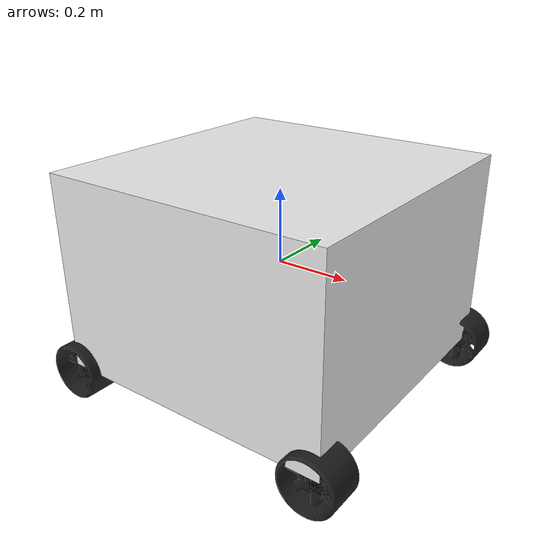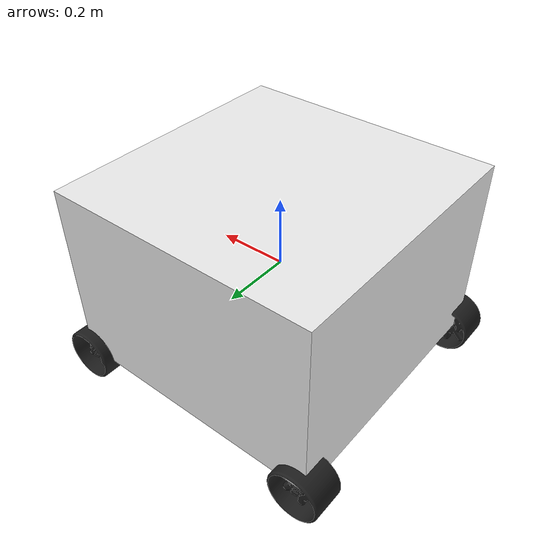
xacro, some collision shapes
<?xml version="1.0"?>
<robot xmlns:xacro="http://www.ros.org/wiki/xacro" name="protobot">
    <!-- Includes files to build the robot -->
    <xacro:include filename="Base.xacro" />
    <xacro:include filename="Wheel.xacro" />
    <xacro:include filename="material.xacro" />

    <!-- Wheel Origin Values -->
    <xacro:property name="LeftWheelXOrigin" value="-.37"/>
    <xacro:property name="RightWheelXOrigin" value=".37"/>

    <xacro:property name="BackWheelYOrigin" value="-.37"/>
    <xacro:property name="FrontWheelYOrigin" value=".37"/>

    <xacro:property name="wheelMass" value="0.7"/>

    <xacro:property name="baseMass" value="20"/>

    <!-- Base of the robot -->
    <xacro:base name="base" mass="${baseMass}"/>

    <!-- Left Side of the wheels -->
    <xacro:wheel name="wheel_Right_Front"  mass="${wheelMass}" parentLink="base_link" WheelXOrigin="${FrontWheelYOrigin}" WheelYOrigin="${LeftWheelXOrigin}"/>
    <xacro:wheel name="wheel_Right_Back" mass="${wheelMass}" parentLink="base_link" WheelXOrigin="${BackWheelYOrigin}" WheelYOrigin="${LeftWheelXOrigin}"/>

    <!-- Right Side of the wheels -->
    <xacro:wheel name="wheel_Left_Front" mass="${wheelMass}" parentLink="base_link" WheelXOrigin="${FrontWheelYOrigin}" WheelYOrigin="${RightWheelXOrigin}"/>
    <xacro:wheel name="wheel_Left_Back" mass="${wheelMass}" parentLink="base_link" WheelXOrigin="${BackWheelYOrigin}" WheelYOrigin="${RightWheelXOrigin}"/>

    <!-- Camera -->
    <!-- IMU GPS -->
    <xacro:include filename="$(find gnc_gazebo)/sensors/_zedf9r.xacro"/>
    <xacro:Sparkfun_zedf9r name="gps" parentLink="base_link">
       <origin rpy="0 0 0" xyz="0 0 0.15"/>
    </xacro:Sparkfun_zedf9r>

    <gazebo>
        <plugin filename="libgazebo_ros_control.so" name="gazebo_ros_control">
        <robotNamespace>gnc_robot</robotNamespace>
        </plugin>
    </gazebo>
    <gazebo>
        <plugin name="gazebo_ros_joint_state_publisher"
            filename="libgazebo_ros_joint_state_publisher.so">
            <update_rate>20</update_rate>
            <joint_name>wheel_Left_Front_joint</joint_name>
            <joint_name>wheel_Left_Back_joint</joint_name>
            <joint_name>wheel_Right_Front_joint</joint_name>
            <joint_name>wheel_Right_Back_joint</joint_name>
        </plugin>
    </gazebo>
    <gazebo>
        <plugin name="gazebo_ros_joint_pose_trajectory"
            filename="libgazebo_ros_joint_pose_trajectory.so">
            <update_rate>2</update_rate>
        </plugin>
    </gazebo>

    <joint name="teleop_camera_joint" type="fixed">
	<origin xyz="-0.181 0.19 0.695" rpy="0 0 0"/>
    	<parent link="base_link"/>
    	<child link="teleop_camera_link"/>
    </joint>

    <link name="teleop_camera_link"/>

    <gazebo reference="teleop_camera_link">
    <sensor type="camera" name="teleop_cam">
      <update_rate>30.0</update_rate>
      <camera name="teleop_cam">
        <horizontal_fov>1.3962634</horizontal_fov>
        <image>
          <width>800</width>
          <height>800</height>
          <format>R8G8B8</format>
        </image>
        <clip>
          <near>0.02</near>
          <far>300</far>
        </clip>
        <noise>
          <type>gaussian</type>
          <!-- Noise is sampled independently per pixel on each frame.
               That pixel's noise value is added to each of its color
               channels, which at that point lie in the range [0,1]. -->
          <mean>0.0</mean>
          <stddev>0.007</stddev>
        </noise>
      </camera>

      <plugin name="camera_controller" filename="libgazebo_ros_camera.so">
        <alwaysOn>true</alwaysOn>
        <updateRate>0.0</updateRate>
        <cameraName>teleop_cam</cameraName>
        <imageTopicName>image_raw</imageTopicName>
        <cameraInfoTopicName>camera_info</cameraInfoTopicName>
        <frameName>camera_link</frameName>
        <hackBaseline>0.07</hackBaseline>
        <distortionK1>0.0</distortionK1>
        <distortionK2>0.0</distortionK2>
        <distortionK3>0.0</distortionK3>
        <distortionT1>0.0</distortionT1>
        <distortionT2>0.0</distortionT2>
      </plugin>
    </sensor>
    </gazebo>

</robot>

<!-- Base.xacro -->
<robot xmlns:xacro="http://www.ros.org/wiki/xacro" name="base">
    <!-- This is values for the base of the robot -->
    <xacro:property name="baseLength" value="0.779" />
    <xacro:property name="baseWidth" value="0.780" />
    <xacro:property name="baseHeight" value="0.53" />

    <xacro:property name="originBaseX" value="0" />
    <xacro:property name="originBaseY" value="0" />
    <xacro:property name="originBaseZ" value="0" />

    <xacro:property name="baseColor" value="White" />

    <xacro:macro name="base" params="name mass">
        <link name="${name}_link">
            <visual>
                <origin xyz="${originBaseX} ${originBaseY} ${originBaseZ}" rpy="0 0 0"/>
                <geometry>
                    <mesh filename="package://gnc_description/mesh/chassis.stl"/>
                </geometry>
            </visual>
            <collision>
                <origin xyz="${originBaseX} ${originBaseY} ${originBaseZ}" rpy="0 0 0"/>
                <geometry>
                    <box size="${baseLength} ${baseWidth} ${baseHeight}" />
                </geometry>
            </collision>
            <inertial>
                <mass value="${mass}"/>
                <inertia  ixx="${mass*(baseLength*baseLength+baseHeight*baseHeight)/12}" ixy = "0" ixz = "0"
                iyy="${mass*(baseWidth*baseWidth+baseHeight*baseHeight)/12}" iyz = "0"
                izz="${mass*(baseWidth*baseWidth+baseHeight*baseHeight)/12}"/>
            </inertial>
        </link>

        <!-- Commands for the Base in Gazebo-->

        <gazebo reference="${name}_link">
            <material>Gazebo/White</material>
        </gazebo>
    </xacro:macro>
</robot>

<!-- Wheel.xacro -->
<robot xmlns:xacro="http://www.ros.org/wiki/xacro" name="wheel">

    <!-- This is values for the Wheels of the robot -->
    <xacro:property name="wheelLength" value="0.02" />
    <xacro:property name="wheelRadius" value="0.08" />

    <xacro:property name="originWheelX" value="0"/>
    <xacro:property name="originWheelY" value="0"/>
    <xacro:property name="originWheelZ" value="0"/>

    <xacro:property name="wheelColor" value="Black" />

    <xacro:macro name="wheel" params="name parentLink mass WheelXOrigin WheelYOrigin">
        <link name="${name}_link">
            <visual>
                <origin xyz="${originWheelX} ${originWheelY} ${originWheelZ}" rpy="0 0 0"/>
                <geometry>
                    <mesh filename="package://gnc_description/mesh/wheel.dae"/>
                </geometry>
            </visual>
            <collision>
                <origin xyz="${originWheelX} ${originWheelY} ${originWheelZ}" rpy="${pi/2} 0 0"/>
                <geometry>
                    <cylinder length="${wheelLength}" radius="${wheelRadius}"/>
                </geometry>
            </collision>
            <inertial>
                <mass value="${mass}"/>
                <inertia    ixx="${mass*(3*wheelRadius*wheelRadius+wheelLength*wheelLength)/12}" ixy = "0" ixz = "0"
                iyy="${mass*(3*wheelRadius*wheelRadius+wheelLength*wheelLength)/12}" iyz = "0"
                izz="${mass*wheelRadius*wheelRadius/2}"/>
            </inertial>
        </link>

        <joint name="${name}_joint" type="continuous">
            <origin xyz="${WheelXOrigin} ${WheelYOrigin} -0.27" rpy="0 ${pi/2} 0"/>
            <parent link="${parentLink}"/>
            <child link="${name}_link"/>
            <axis xyz="0 1 0" />
        </joint>

        <transmission name="${name}_trans">
            <type>transmission_interface/SimpleTransmission</type>
            <actuator name="motor1">
            <mechanicalReduction>1</mechanicalReduction>
            </actuator>
            <joint name="${name}_joint">
            <hardwareInterface>hardware_interface/VelocityJointInterface</hardwareInterface>
            </joint>
        </transmission>

        <!-- Commands for the Wheel in Gazebo-->

        <gazebo reference="${name}_link">
            <material>Gazebo/Black</material>
        </gazebo>
    </xacro:macro>
</robot>

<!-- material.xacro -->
<robot xmlns:xacro="http://www.ros.org/wiki/xacro">

    <material name="White">
        <color rgba="1 1 1 1"/>
    </material>

    <material name="Black">
        <color rgba="0 0 0 1"/>
    </material>

    <material name="Red">
        <color rgba="1 0 0 1"/>
    </material>

</robot>

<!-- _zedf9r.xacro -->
<robot xmlns:xacro="http://www.ros.org/wiki/xacro" name="zed_Sensor">

    <xacro:property name="baseZedLength" value="0.0508" />
    <xacro:property name="baseZedWidth" value="0.04318" />
    <xacro:property name="baseZedHeight" value="0.0075" />
    <xacro:property name="mass" value="1" />
    <xacro:property name="baseZedColor" value="Red" />

    <xacro:macro name="Sparkfun_zedf9r" params="name parentLink *origin">
        <link name="${name}_link">
            <visual>
                <origin xyz="0 0 0" rpy="0 0 0"/>
                <geometry>
                    <box size="${baseZedLength} ${baseZedWidth} ${baseZedHeight}" />
                </geometry>
                <material name="${baseZedColor}"/>
            </visual>
            <collision>
                <origin xyz="0 0 0" rpy="0 0 0"/>
                <geometry>
                    <box size="${baseZedLength} ${baseZedWidth} ${baseZedHeight}" />
                </geometry>
            </collision>
            <inertial>
                <mass value="${mass}"/>
                <inertia  ixx="${mass*(baseZedLength*baseZedLength+baseZedHeight*baseZedHeight)/12}" ixy = "0" ixz = "0"
                iyy="${mass*(baseZedWidth*baseZedWidth+baseZedHeight*baseZedHeight)/12}" iyz = "0"
                izz="${mass*(baseZedWidth*baseZedWidth+baseZedHeight*baseZedHeight)/12}"/>
            </inertial>
        </link>

        <joint name="${name}_joint" type="fixed">
            <xacro:insert_block name="origin" />
            <parent link="${parentLink}"/>
            <child link="${name}_link"/>
            <axis xyz="0 1 0" />
        </joint>

        <gazebo>
            <plugin name="gps_controller" filename="libhector_gazebo_ros_gps.so">
                <updateRate>10.0</updateRate>
                <bodyName>${name}_link</bodyName>
                <topicName>gps/fix</topicName>
                <frameId>${name}_link</frameId>
                <gaussianNoise>2</gaussianNoise>
                <alwayson>true</alwayson>
	</plugin>
        </gazebo>
    </xacro:macro>

</robot>
